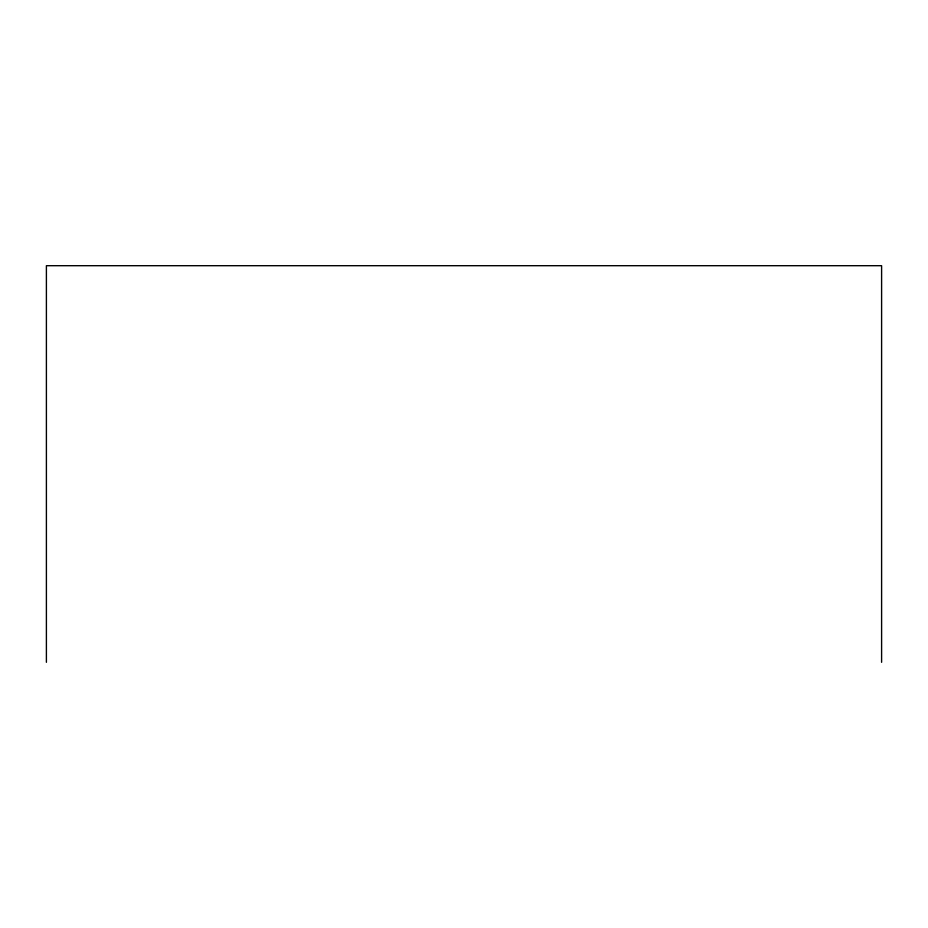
<?xml version="1.0" encoding="UTF-8"?>
<svg xmlns="http://www.w3.org/2000/svg" width="928" height="928" viewBox="0 0 928 928"><rect width="100%" height="100%" fill="white"/><g stroke="black" fill="none" stroke-linecap="round" stroke-linejoin="round"><path stroke-width="1.39" d="M881.6 662.302L881.6 265.698L46.4 265.698L46.4 662.302"/></g></svg>
